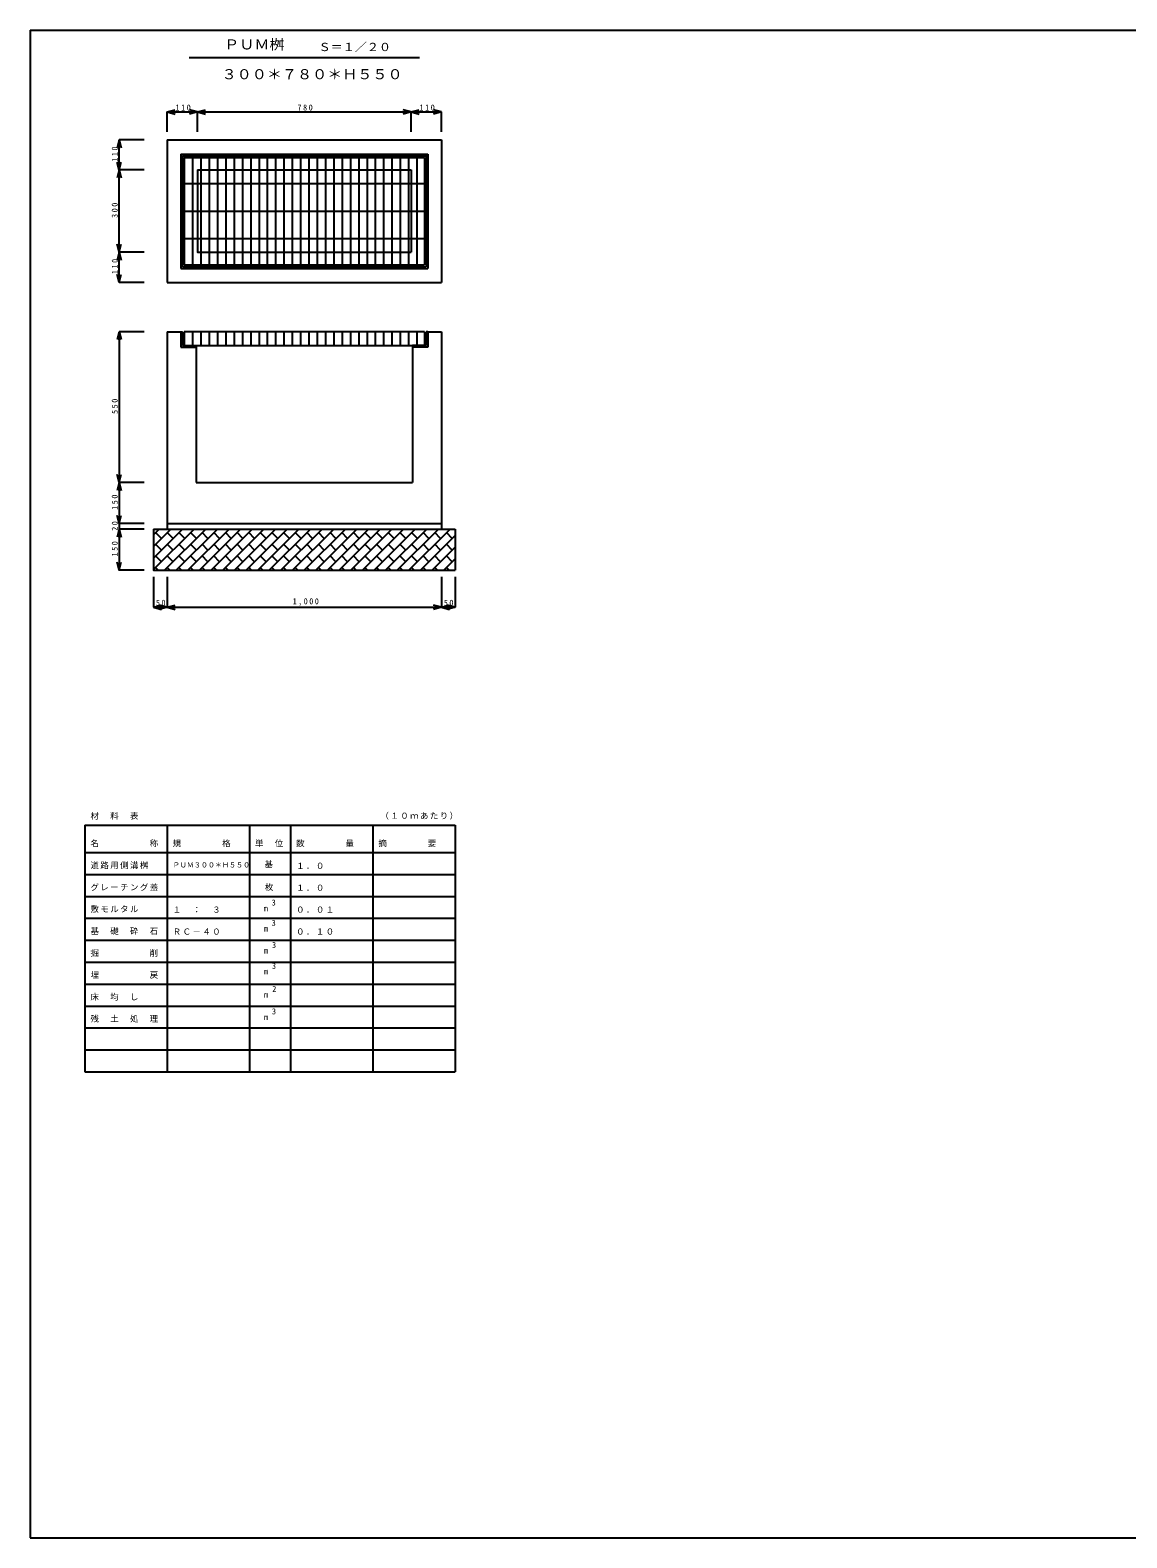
# Model space of a CAD drawing. Units: millimetres, scale not verified. Extents: x -4005 to 3995, y -2670 to 2830.
import ezdxf
from ezdxf.enums import TextEntityAlignment as Align

# ---------------------------------------------------------------- set-up
doc = ezdxf.new("R2010")
doc.units = ezdxf.units.MM
doc.header["$LTSCALE"] = 10
for name, color, linetype in [('0-1', 7, 'Continuous'), ('0-3', 7, 'Continuous'), ('0-4', 2, 'Continuous'), ('0-F', 2, 'Continuous')]:
    doc.layers.add(name, color=color, linetype=linetype)
doc.styles.add('ＭＳ ゴシック', font='')
doc.styles.get('ＭＳ ゴシック').set_extended_font_data('MS Gothic')

msp = doc.modelspace()

# ---------------------------------------------------------------- linework, layer by layer
at = {"layer": '0-1'}
for p, q in [((-3505, 2430), (-2505, 2430)), ((-3505, 2430), (-3505, 1910)), ((-2505, 2430), (-2505, 1910)), ((-3455, 2378), (-3455, 1960)), ((-3455, 2378), (-2555, 2378)), ((-3449, 2372), (-3449, 1966)), ((-2555, 2378), (-2555, 1960)), ((-3395, 2320), (-2615, 2320)), ((-2615, 2320), (-2615, 2020)), ((-3455, 1960), (-2555, 1960)), ((-3449, 1966), (-2561, 1966)), ((-3505, 1910), (-2505, 1910)), ((-3505, 1730), (-3505, 1010)), ((-3505, 1730), (-3455, 1730)), ((-3455, 1730), (-3449, 1730)), ((-3455, 1730), (-3455, 1674)), ((-3449, 1730), (-3449, 1680)), ((-2555, 1730), (-2561, 1730)), ((-2555, 1730), (-2555, 1674)), ((-2555, 1730), (-2505, 1730)), ((-2505, 1730), (-2505, 1030)), ((-3455, 1674), (-3400, 1674)), ((-3449, 1680), (-3400, 1680)), ((-3400, 1680), (-3400, 1180)), ((-3400, 1680), (-3400, 1674)), ((-2610, 1680), (-2610, 1674)), ((-2610, 1674), (-2610, 1180)), ((-2555, 1674), (-2610, 1674)), ((-3400, 1180), (-2610, 1180)), ((-3555, 1010), (-2455, 1010)), ((-3555, 861.98), (-3406.98, 1010)), ((-3555, 904.41), (-3449.41, 1010)), ((-3555, 946.83), (-3491.83, 1010)), ((-3555, 989.26), (-3534.26, 1010)), ((-3526.18, 975.66), (-3547.39, 996.87)), ((-3514.55, 860), (-3364.55, 1010)), ((-3505, 1030), (-2505, 1030)), ((-3505, 1030), (-3505, 1010)), ((-3483.75, 975.66), (-3504.96, 996.87)), ((-3472.13, 860), (-3322.13, 1010)), ((-3441.32, 975.66), (-3462.54, 996.87)), ((-3429.7, 860), (-3279.7, 1010)), ((-3398.9, 975.66), (-3420.11, 996.87)), ((-3387.28, 860), (-3237.28, 1010)), ((-3356.47, 975.66), (-3377.69, 996.87)), ((-3344.85, 860), (-3194.85, 1010)), ((-3314.05, 975.66), (-3335.26, 996.87)), ((-3302.42, 860), (-3152.42, 1010)), ((-3271.62, 975.66), (-3292.83, 996.87)), ((-3260, 860), (-3110, 1010)), ((-3229.19, 975.66), (-3250.41, 996.87)), ((-3217.57, 860), (-3067.57, 1010)), ((-3186.77, 975.66), (-3207.98, 996.87)), ((-3175.14, 860), (-3025.14, 1010)), ((-3144.34, 975.66), (-3165.55, 996.87)), ((-3132.72, 860), (-2982.72, 1010)), ((-3101.91, 975.66), (-3123.13, 996.87)), ((-3090.29, 860), (-2940.29, 1010)), ((-3059.49, 975.66), (-3080.7, 996.87)), ((-3047.86, 860), (-2897.86, 1010)), ((-3017.06, 975.66), (-3038.27, 996.87)), ((-3005.44, 860), (-2855.44, 1010)), ((-2974.63, 975.66), (-2995.85, 996.87)), ((-2963.01, 860), (-2813.01, 1010)), ((-2932.21, 975.66), (-2953.42, 996.87)), ((-2920.58, 860), (-2770.58, 1010)), ((-2889.78, 975.66), (-2910.99, 996.87)), ((-2878.16, 860), (-2728.16, 1010)), ((-2847.36, 975.66), (-2868.57, 996.87)), ((-2835.73, 860), (-2685.73, 1010)), ((-2804.93, 975.66), (-2826.14, 996.87)), ((-2793.31, 860), (-2643.31, 1010)), ((-2762.5, 975.66), (-2783.72, 996.87)), ((-2750.88, 860), (-2600.88, 1010)), ((-2720.08, 975.66), (-2741.29, 996.87)), ((-2708.45, 860), (-2558.45, 1010)), ((-2677.65, 975.66), (-2698.86, 996.87)), ((-2666.03, 860), (-2516.03, 1010)), ((-2635.22, 975.66), (-2656.44, 996.87)), ((-2623.6, 860), (-2473.6, 1010)), ((-2592.8, 975.66), (-2614.01, 996.87)), ((-2550.37, 975.66), (-2571.58, 996.87)), ((-2507.94, 975.66), (-2529.16, 996.87)), ((-2505, 1030), (-2505, 1010)), ((-2465.52, 975.66), (-2486.73, 996.87)), ((-2455, 1010), (-2455, 860)), ((-3526.18, 933.23), (-3547.39, 954.44)), ((-3483.75, 933.23), (-3504.96, 954.44)), ((-3441.32, 933.23), (-3462.54, 954.44)), ((-3398.9, 933.23), (-3420.11, 954.44)), ((-3356.47, 933.23), (-3377.69, 954.44)), ((-3314.05, 933.23), (-3335.26, 954.44)), ((-3271.62, 933.23), (-3292.83, 954.44)), ((-3229.19, 933.23), (-3250.41, 954.44)), ((-3186.77, 933.23), (-3207.98, 954.44)), ((-3144.34, 933.23), (-3165.55, 954.44)), ((-3101.91, 933.23), (-3123.13, 954.44)), ((-3059.49, 933.23), (-3080.7, 954.44)), ((-3017.06, 933.23), (-3038.27, 954.44)), ((-2974.63, 933.23), (-2995.85, 954.44)), ((-2932.21, 933.23), (-2953.42, 954.44)), ((-2889.78, 933.23), (-2910.99, 954.44)), ((-2847.36, 933.23), (-2868.57, 954.44)), ((-2804.93, 933.23), (-2826.14, 954.44)), ((-2762.5, 933.23), (-2783.72, 954.44)), ((-2720.08, 933.23), (-2741.29, 954.44)), ((-2677.65, 933.23), (-2698.86, 954.44)), ((-2635.22, 933.23), (-2656.44, 954.44)), ((-2592.8, 933.23), (-2614.01, 954.44)), ((-2581.17, 860), (-2455, 986.17)), ((-2550.37, 933.23), (-2571.58, 954.44)), ((-2538.75, 860), (-2455, 943.75)), ((-2507.94, 933.23), (-2529.16, 954.44)), ((-2465.52, 933.23), (-2486.73, 954.44)), ((-3526.18, 890.8), (-3547.39, 912.02)), ((-3483.75, 890.8), (-3504.96, 912.02)), ((-3441.32, 890.8), (-3462.54, 912.02)), ((-3398.9, 890.8), (-3420.11, 912.02)), ((-3356.47, 890.8), (-3377.69, 912.02)), ((-3314.05, 890.8), (-3335.26, 912.02)), ((-3271.62, 890.8), (-3292.83, 912.02)), ((-3229.19, 890.8), (-3250.41, 912.02)), ((-3186.77, 890.8), (-3207.98, 912.02)), ((-3144.34, 890.8), (-3165.55, 912.02)), ((-3101.91, 890.8), (-3123.13, 912.02)), ((-3059.49, 890.8), (-3080.7, 912.02)), ((-3017.06, 890.8), (-3038.27, 912.02)), ((-2974.63, 890.8), (-2995.85, 912.02)), ((-2932.21, 890.8), (-2953.42, 912.02)), ((-2889.78, 890.8), (-2910.99, 912.02)), ((-2847.36, 890.8), (-2868.57, 912.02)), ((-2804.93, 890.8), (-2826.14, 912.02)), ((-2762.5, 890.8), (-2783.72, 912.02)), ((-2720.08, 890.8), (-2741.29, 912.02)), ((-2677.65, 890.8), (-2698.86, 912.02)), ((-2635.22, 890.8), (-2656.44, 912.02)), ((-2592.8, 890.8), (-2614.01, 912.02)), ((-2550.37, 890.8), (-2571.58, 912.02)), ((-2507.94, 890.8), (-2529.16, 912.02)), ((-2496.32, 860), (-2455, 901.32)), ((-2465.52, 890.8), (-2486.73, 912.02)), ((-3537.8, 860), (-3547.39, 869.59)), ((-3495.38, 860), (-3504.96, 869.59)), ((-3452.95, 860), (-3462.54, 869.59)), ((-3410.52, 860), (-3420.11, 869.59)), ((-3368.1, 860), (-3377.69, 869.59)), ((-3325.67, 860), (-3335.26, 869.59)), ((-3283.24, 860), (-3292.83, 869.59)), ((-3240.82, 860), (-3250.41, 869.59)), ((-3198.39, 860), (-3207.98, 869.59)), ((-3155.96, 860), (-3165.55, 869.59)), ((-3113.54, 860), (-3123.13, 869.59)), ((-3071.11, 860), (-3080.7, 869.59)), ((-3028.68, 860), (-3038.27, 869.59)), ((-2986.26, 860), (-2995.85, 869.59)), ((-2943.83, 860), (-2953.42, 869.59)), ((-2901.4, 860), (-2910.99, 869.59)), ((-2858.98, 860), (-2868.57, 869.59)), ((-2816.55, 860), (-2826.14, 869.59)), ((-2774.13, 860), (-2783.72, 869.59)), ((-2731.7, 860), (-2741.29, 869.59)), ((-2689.27, 860), (-2698.86, 869.59)), ((-2646.85, 860), (-2656.44, 869.59)), ((-2604.42, 860), (-2614.01, 869.59)), ((-2561.99, 860), (-2571.58, 869.59)), ((-2519.57, 860), (-2529.16, 869.59)), ((-2477.14, 860), (-2486.73, 869.59))]:
    msp.add_line(p, q, dxfattribs=at)
for points in [[(-3449, 2372), (-2561, 2372), (-2561, 1966)], [(-3395, 2320), (-3395, 2020), (-2615, 2020)], [(-3555, 1010), (-3555, 860), (-2455, 860)]]:
    msp.add_lwpolyline(points, dxfattribs=at)
at = {"layer": '0-3'}
for p, q in [((-3425, 2730), (-2585, 2730)), ((-3505, 2531.52), (-3476.02, 2539.28)), ((-3505, 2531.52), (-3395, 2531.52)), ((-3505, 2458.66), (-3505, 2531.52)), ((-3505, 2531.52), (-3476.02, 2523.75)), ((-3395, 2531.52), (-3423.98, 2539.28)), ((-3395, 2531.52), (-3423.98, 2523.75)), ((-3395, 2531.52), (-3366.02, 2539.28)), ((-3395, 2458.66), (-3395, 2531.52)), ((-3395, 2531.52), (-2615, 2531.52)), ((-3395, 2531.52), (-3366.02, 2523.75)), ((-2615, 2531.52), (-2643.98, 2539.28)), ((-2615, 2531.52), (-2643.98, 2523.75)), ((-2615, 2531.52), (-2586.02, 2539.28)), ((-2615, 2458.66), (-2615, 2531.52)), ((-2615, 2531.52), (-2505, 2531.52)), ((-2615, 2531.52), (-2586.02, 2523.75)), ((-2505, 2531.52), (-2533.98, 2539.28)), ((-2505, 2531.52), (-2533.98, 2523.75)), ((-2505, 2458.66), (-2505, 2531.52)), ((-3680.27, 2430), (-3688.03, 2401.02)), ((-3680.27, 2320), (-3680.27, 2430)), ((-3588.8, 2430), (-3680.27, 2430)), ((-3680.27, 2430), (-3672.5, 2401.02)), ((-3680.27, 2320), (-3688.03, 2348.98)), ((-3680.27, 2320), (-3688.03, 2291.02)), ((-3680.27, 2320), (-3672.5, 2348.98)), ((-3680.27, 2020), (-3680.27, 2320)), ((-3588.8, 2320), (-3680.27, 2320)), ((-3680.27, 2320), (-3672.5, 2291.02)), ((-3680.27, 2020), (-3688.03, 2048.98)), ((-3680.27, 2020), (-3672.5, 2048.98)), ((-3680.27, 2020), (-3688.03, 1991.02)), ((-3680.27, 1910), (-3680.27, 2020)), ((-3588.8, 2020), (-3680.27, 2020)), ((-3680.27, 2020), (-3672.5, 1991.02)), ((-3680.27, 1910), (-3688.03, 1938.98)), ((-3680.27, 1910), (-3672.5, 1938.98)), ((-3588.8, 1910), (-3680.27, 1910)), ((-3680.27, 1730), (-3688.03, 1701.02)), ((-3680.27, 1730), (-3680.27, 1180)), ((-3588.8, 1730), (-3680.27, 1730)), ((-3680.27, 1730), (-3672.5, 1701.02)), ((-3680.27, 1180), (-3688.03, 1208.98)), ((-3680.27, 1180), (-3688.03, 1151.02)), ((-3680.27, 1180), (-3672.5, 1208.98)), ((-3588.8, 1180), (-3680.27, 1180)), ((-3680.27, 1180), (-3672.5, 1151.02)), ((-3680.27, 1180), (-3680.27, 1030)), ((-3680.27, 1030), (-3688.03, 1058.98)), ((-3680.27, 1030), (-3688.03, 1058.98)), ((-3680.27, 1030), (-3672.5, 1058.98)), ((-3680.27, 1030), (-3672.5, 1058.98)), ((-3680.27, 1010), (-3688.03, 981.02)), ((-3588.8, 1030), (-3680.27, 1030)), ((-3680.27, 1030), (-3680.27, 1010)), ((-3588.8, 1030), (-3680.27, 1030)), ((-3588.8, 1010), (-3680.27, 1010)), ((-3680.27, 1010), (-3672.5, 981.02)), ((-3680.27, 1010), (-3680.27, 860)), ((-3680.27, 860), (-3672.5, 888.98)), ((-3555, 835.26), (-3555, 724.93)), ((-3505, 835.26), (-3505, 724.93)), ((-2505, 835.26), (-2505, 724.93)), ((-2455, 835.26), (-2455, 724.93)), ((-3555, 724.93), (-3526.02, 732.69)), ((-3555, 724.93), (-3505, 724.93)), ((-3555, 724.93), (-3526.02, 717.16)), ((-3505, 724.93), (-3533.98, 732.69)), ((-3505, 724.93), (-3533.98, 717.16)), ((-3505, 724.93), (-3476.02, 732.69)), ((-3505, 724.93), (-2505, 724.93)), ((-3505, 724.93), (-3476.02, 717.16)), ((-2505, 724.93), (-2533.98, 732.69)), ((-2505, 724.93), (-2533.98, 717.16)), ((-2505, 724.93), (-2476.02, 732.69)), ((-2505, 724.93), (-2455, 724.93)), ((-2505, 724.93), (-2476.02, 717.16)), ((-2455, 724.93), (-2483.98, 732.69)), ((-2455, 724.93), (-2483.98, 717.16)), ((-3805, -70), (-2455, -70)), ((-3805, -70), (-3805, -970)), ((-3505, -70), (-3505, -970)), ((-3205, -70), (-3205, -970)), ((-3055, -70), (-3055, -970)), ((-2755, -70), (-2755, -970)), ((-2455, -70), (-2455, -970)), ((-3805, -170), (-2455, -170)), ((-3805, -250), (-2455, -250)), ((-3805, -330), (-2455, -330)), ((-3805, -410), (-2455, -410)), ((-3805, -490), (-2455, -490)), ((-3805, -570), (-2455, -570)), ((-3805, -650), (-2455, -650)), ((-3805, -730), (-2455, -730)), ((-3805, -810), (-2455, -810)), ((-3805, -890), (-2455, -890)), ((-3805, -970), (-2455, -970)), ((-3710, -970), (-2700, -970))]:
    msp.add_line(p, q, dxfattribs=at)
msp.add_lwpolyline([(-3588.8, 860), (-3680.27, 860), (-3688.03, 888.98)], dxfattribs=at)
at = {"layer": '0-4'}
for p, q in [((-3443, 2366), (-2567, 2366)), ((-3443, 2366), (-3443, 1974)), ((-3412.7, 2366), (-3412.7, 1974)), ((-3382.4, 2366), (-3382.4, 1974)), ((-3352.1, 2366), (-3352.1, 1974)), ((-3321.8, 2366), (-3321.8, 1974)), ((-3291.5, 2366), (-3291.5, 1974)), ((-3261.2, 2366), (-3261.2, 1974)), ((-3230.9, 2366), (-3230.9, 1974)), ((-3200.6, 2366), (-3200.6, 1974)), ((-3170.3, 2366), (-3170.3, 1974)), ((-3140, 2366), (-3140, 1974)), ((-3109.7, 2366), (-3109.7, 1974)), ((-3079.4, 2366), (-3079.4, 1974)), ((-3049.1, 2366), (-3049.1, 1974)), ((-3018.8, 2366), (-3018.8, 1974)), ((-2988.5, 2366), (-2988.5, 1974)), ((-2958.2, 2366), (-2958.2, 1974)), ((-2927.9, 2366), (-2927.9, 1974)), ((-2897.6, 2366), (-2897.6, 1974)), ((-2867.3, 2366), (-2867.3, 1974)), ((-2837, 2366), (-2837, 1974)), ((-2806.7, 2366), (-2806.7, 1974)), ((-2776.4, 2366), (-2776.4, 1974)), ((-2746.1, 2366), (-2746.1, 1974)), ((-2715.8, 2366), (-2715.8, 1974)), ((-2685.5, 2366), (-2685.5, 1974)), ((-2655.2, 2366), (-2655.2, 1974)), ((-2624.9, 2366), (-2624.9, 1974)), ((-2594.6, 2366), (-2594.6, 1974)), ((-2567, 2366), (-2567, 1974)), ((-3443, 2270), (-2567, 2270)), ((-3443, 2170), (-2567, 2170)), ((-3443, 2070), (-2567, 2070)), ((-3443, 1974), (-2567, 1974)), ((-3443, 1730), (-3443, 1680)), ((-2567, 1730), (-3443, 1730)), ((-3412.7, 1730), (-3412.7, 1680)), ((-3382.4, 1730), (-3382.4, 1680)), ((-3352.1, 1730), (-3352.1, 1680)), ((-3321.8, 1730), (-3321.8, 1680)), ((-3291.5, 1730), (-3291.5, 1680)), ((-3261.2, 1730), (-3261.2, 1680)), ((-3230.9, 1730), (-3230.9, 1680)), ((-3200.6, 1730), (-3200.6, 1680)), ((-3170.3, 1730), (-3170.3, 1680)), ((-3140, 1730), (-3140, 1680)), ((-3109.7, 1730), (-3109.7, 1680)), ((-3079.4, 1730), (-3079.4, 1680)), ((-3049.1, 1730), (-3049.1, 1680)), ((-3018.8, 1730), (-3018.8, 1680)), ((-2988.5, 1730), (-2988.5, 1680)), ((-2958.2, 1730), (-2958.2, 1680)), ((-2927.9, 1730), (-2927.9, 1680)), ((-2897.6, 1730), (-2897.6, 1680)), ((-2867.3, 1730), (-2867.3, 1680)), ((-2837, 1730), (-2837, 1680)), ((-2806.7, 1730), (-2806.7, 1680)), ((-2776.4, 1730), (-2776.4, 1680)), ((-2746.1, 1730), (-2746.1, 1680)), ((-2715.8, 1730), (-2715.8, 1680)), ((-2685.5, 1730), (-2685.5, 1680)), ((-2655.2, 1730), (-2655.2, 1680)), ((-2624.9, 1730), (-2624.9, 1680)), ((-2594.6, 1730), (-2594.6, 1680)), ((-2567, 1730), (-2567, 1680)), ((-3443, 1680), (-2567, 1680))]:
    msp.add_line(p, q, dxfattribs=at)
at = {"layer": '0-4', "color": 7}
for p, q in [((-2561, 1730), (-2561, 1680)), ((-2561, 1680), (-2610, 1680))]:
    msp.add_line(p, q, dxfattribs=at)
at = {"layer": '0-F'}
for p, q in [((-4005, 2830), (-4005, -2670)), ((-4005, -2670), (3995, -2670))]:
    msp.add_line(p, q, dxfattribs=at)
msp.add_lwpolyline([(-4005, 2830), (3995, 2830), (3995, -2670)], dxfattribs=at)

# ---------------------------------------------------------------- texts
at = {"layer": '0-3', "color": 3, "style": 'ＭＳ ゴシック', "width": 1.1}
for s, p in [('ＰＵＭ桝', (-3297.38, 2748.63)), ('３００＊７８０＊Ｈ５５０', (-3306.67, 2640))]:
    msp.add_text(s, height=36.66, dxfattribs=at).set_placement(p, align=Align.BOTTOM_LEFT)
at = {"layer": '0-3', "style": 'ＭＳ ゴシック', "width": 1.1}
msp.add_text('Ｓ＝１／２０', height=29.33, dxfattribs=at).set_placement((-2952.9, 2744.83), align=Align.BOTTOM_LEFT)
at = {"layer": '0-3', "color": 4, "style": 'ＭＳ ゴシック'}
msp.add_text('ＰＵＭ３００＊Ｈ５５０', height=18.33, dxfattribs=at).set_placement((-3485, -230), align=Align.BOTTOM_LEFT)
at = {"layer": '0-3', "style": 'ＭＳ ゴシック'}
for s, p in [('基', (-3150.39, -230)), ('m', (-3153.14, -391)), ('3', (-3124.14, -370)), ('3', (-3124.14, -444)), ('m', (-3152.14, -465)), ('m', (-3152.14, -545)), ('3', (-3122.84, -524.5)), ('m', (-3152.14, -621)), ('3', (-3123.14, -600.9)), ('2', (-3122.14, -685)), ('m', (-3152.04, -706)), ('m', (-3151.84, -788)), ('3', (-3123.14, -767))]:
    msp.add_text(s, height=21.99, dxfattribs=at).set_placement(p, align=Align.BOTTOM_LEFT)
at = {"layer": '0-3', "char_height": 21.99, "attachment_point": 7, "style": 'ＭＳ ゴシック'}
for s, insert in [('\\T1.38;\\W0.9;110', (-3475, 2536.52)), ('\\T1.38;\\W0.9;780', (-3030, 2536.52)), ('\\T1.38;\\W0.9;110', (-2585, 2536.52)), ('\\T1.36;\\W0.9;50', (-3546.25, 729.93)), ('\\T1.38;\\W0.85;1,000', (-3047.5, 729.93)), ('\\T1.36;\\W0.9;50', (-2496.25, 729.93)), ('\\T1.17;材\u3000料\u3000表', (-3785, -50)), ('\\T1.17;（１０ｍあたり）', (-2727.22, -50)), ('\\T1.17;名\u3000\u3000\u3000\u3000\u3000称', (-3785, -150)), ('\\T1.17;規\u3000\u3000\u3000\u3000格', (-3485, -150)), ('\\T1.17;単\u3000位', (-3185, -150)), ('\\T1.17;数\u3000\u3000\u3000\u3000量', (-3035, -150)), ('\\T1.17;摘\u3000\u3000\u3000\u3000要', (-2735, -150)), ('\\T1.17;道路用側溝桝', (-3785, -230)), ('\\T1.17;１．０', (-3035, -230)), ('\\T1.17;グレーチング蓋', (-3785, -310)), ('\\T1.17;\u3000枚', (-3185, -310)), ('\\T1.17;１．０', (-3035, -310)), ('\\T1.17;敷モルタル', (-3785, -390)), ('\\T1.17;１\u3000：\u3000３', (-3485, -390)), ('\\T1.17;０．０１', (-3035, -390)), ('\\T1.17;基\u3000礎\u3000砕\u3000石', (-3785, -470)), ('\\T1.17;ＲＣ－４０', (-3485, -470)), ('\\T1.17;０．１０', (-3035, -470)), ('\\T1.17;掘\u3000\u3000\u3000\u3000\u3000削', (-3785, -550)), ('\\T1.17;埋\u3000\u3000\u3000\u3000\u3000戻', (-3785, -630)), ('\\T1.17;床\u3000均\u3000し', (-3785, -710)), ('\\T1.17;残\u3000土\u3000処\u3000理', (-3785, -790))]:
    msp.add_mtext(s, dxfattribs=dict(at, insert=insert))
at = {"layer": '0-3', "char_height": 21.99, "attachment_point": 7, "rotation": 90, "style": 'ＭＳ ゴシック'}
for s, insert in [('\\T1.38;\\W0.9;110', (-3685.27, 2350)), ('\\T1.38;\\W0.9;300', (-3685.27, 2145)), ('\\T1.38;\\W0.9;110', (-3685.27, 1940)), ('\\T1.38;\\W0.9;550', (-3685.27, 1430)), ('\\T1.38;\\W0.9;150', (-3685.27, 1080)), ('\\T1.36;\\W0.9;20', (-3685.27, 1003.75)), ('\\T1.38;\\W0.9;150', (-3685.27, 910))]:
    msp.add_mtext(s, dxfattribs=dict(at, insert=insert))

doc.saveas('drawing.dxf')
